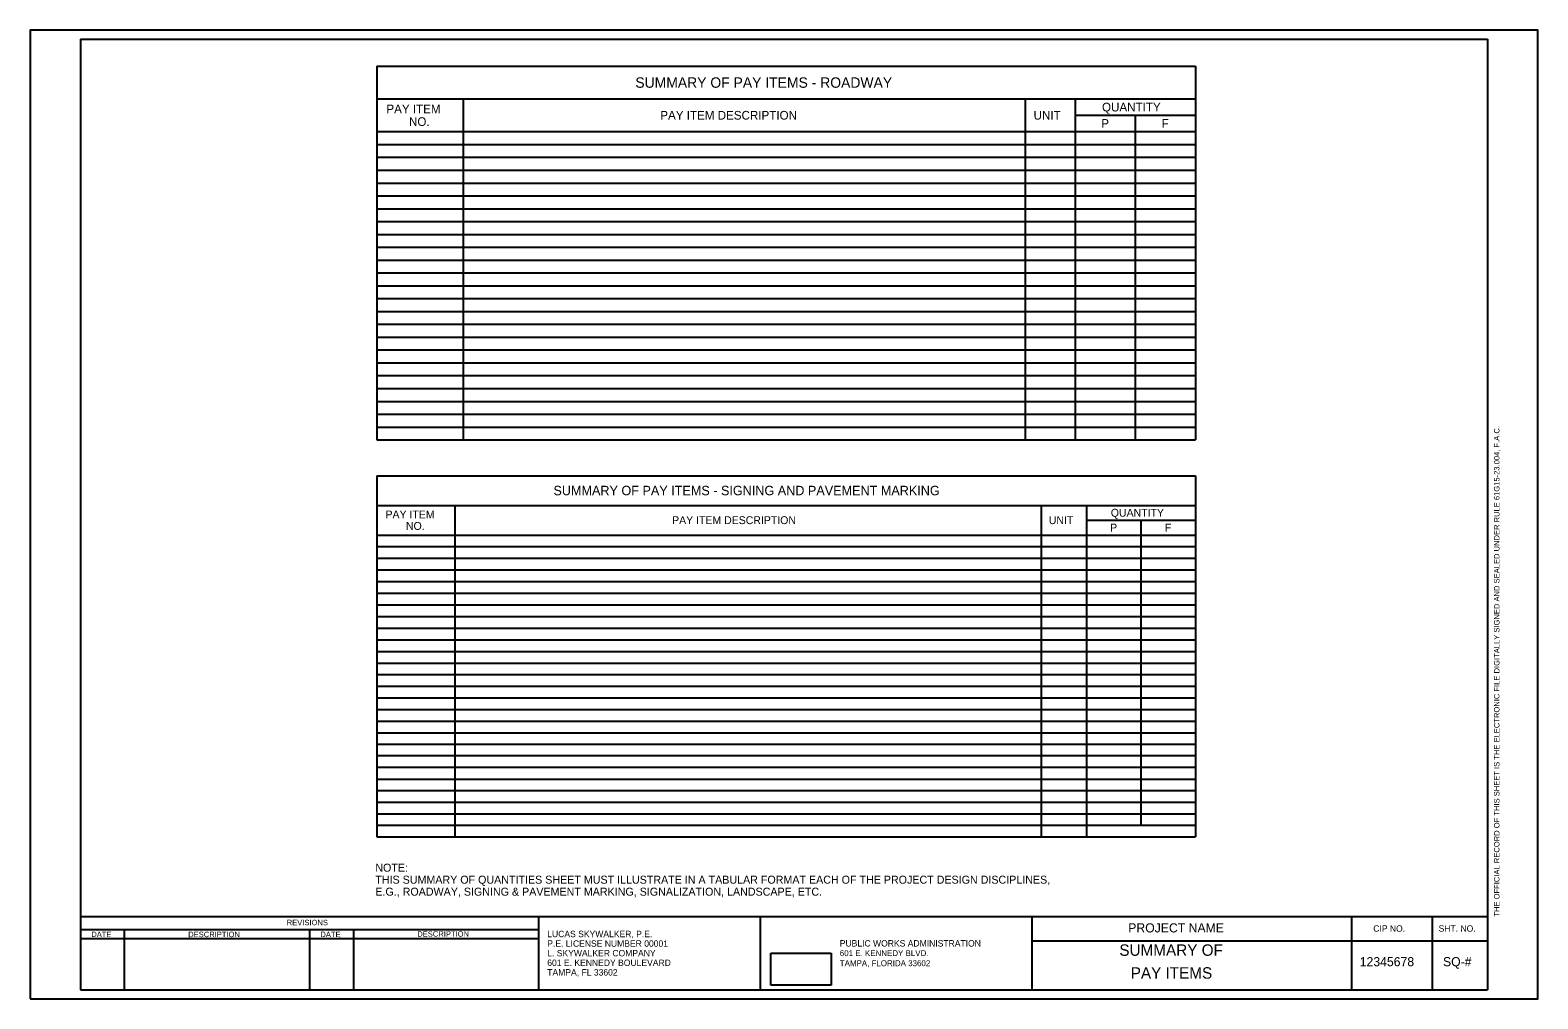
# Model space of a CAD drawing. Extents: x -811 to -151, y 2462 to 2886.
import ezdxf

# ---------------------------------------------------------------- set-up
doc = ezdxf.new("R2010")
doc.units = 0
for name, color, linetype in [('AdhocPoint_dp', 7, 'Continuous'), ('NonPlottingEle_dp', 7, 'Continuous'), ('PlotBorder_dp', 7, 'Continuous'), ('SheetBorder_dp', 7, 'Continuous'), ('SheetLines_dp', 7, 'Continuous'), ('SumBoxBorder_dp', 7, 'Continuous'), ('SumBoxLines_dp', 7, 'Continuous'), ('SumBoxLinesMin_dp', 7, 'Continuous'), ('TextLabel', 7, 'Continuous'), ('TextMisc', 7, 'Continuous'), ('TextNotes', 7, 'Continuous'), ('TextShtNo', 7, 'Continuous')]:
    doc.layers.add(name, color=color, linetype=linetype)

msp = doc.modelspace()

# ---------------------------------------------------------------- linework, layer by layer
at = {"layer": 'AdhocPoint_dp'}
msp.add_line((-810.6, 2461.67), (-810.6, 2461.67), dxfattribs=at)
at = {"layer": 'NonPlottingEle_dp'}
for p, q in [((-486.41, 2481.67), (-459.9, 2481.67)), ((-486.41, 2467.59), (-486.41, 2481.67)), ((-459.9, 2481.67), (-459.9, 2467.59)), ((-459.9, 2467.59), (-486.41, 2467.59))]:
    msp.add_line(p, q, dxfattribs=at)
at = {"layer": 'PlotBorder_dp'}
msp.add_lwpolyline([(-810.6, 2461.67), (-150.6, 2461.67), (-150.6, 2885.67), (-810.6, 2885.67)], close=True, dxfattribs=at)
at = {"layer": 'SheetBorder_dp'}
for p, q in [((-788.6, 2881.67), (-788.6, 2465.67)), ((-788.6, 2881.67), (-172.6, 2881.67)), ((-172.6, 2881.67), (-172.6, 2465.67)), ((-788.6, 2497.67), (-172.6, 2497.67)), ((-788.6, 2465.67), (-172.6, 2465.67))]:
    msp.add_line(p, q, dxfattribs=at)
at = {"layer": 'SheetLines_dp'}
for p, q in [((-588.01, 2497.67), (-588.01, 2465.67)), ((-490.97, 2497.67), (-490.97, 2465.67)), ((-372.01, 2465.67), (-372.01, 2497.67)), ((-232.01, 2465.67), (-232.01, 2497.67)), ((-196.64, 2465.67), (-196.64, 2497.67)), ((-788.6, 2492.07), (-588.01, 2492.07)), ((-769.4, 2492.07), (-769.4, 2465.67)), ((-688.3, 2492.07), (-688.3, 2465.67)), ((-669.1, 2492.07), (-669.1, 2465.67)), ((-788.6, 2488.07), (-588.01, 2488.07)), ((-372.01, 2487.01), (-172.6, 2487.01))]:
    msp.add_line(p, q, dxfattribs=at)
at = {"layer": 'SumBoxBorder_dp'}
for p, q in [((-658.88, 2869.91), (-300.43, 2869.91)), ((-658.88, 2869.91), (-658.88, 2706.34)), ((-300.43, 2869.91), (-300.43, 2706.34)), ((-658.88, 2706.34), (-300.43, 2706.34)), ((-658.88, 2690.66), (-300.43, 2690.66)), ((-658.88, 2690.66), (-658.88, 2532.59)), ((-300.43, 2690.66), (-300.43, 2532.59)), ((-658.88, 2532.59), (-300.43, 2532.59))]:
    msp.add_line(p, q, dxfattribs=at)
at = {"layer": 'SumBoxLines_dp'}
for p, q in [((-658.88, 2855.58), (-300.43, 2855.58)), ((-658.88, 2855.58), (-300.43, 2855.58)), ((-621.11, 2855.58), (-621.11, 2706.34)), ((-621.11, 2855.58), (-621.11, 2706.34)), ((-374.98, 2855.58), (-374.98, 2841.26)), ((-374.98, 2855.58), (-374.98, 2706.34)), ((-353.17, 2855.58), (-353.17, 2706.34)), ((-353.17, 2855.58), (-353.17, 2706.34)), ((-353.17, 2848.42), (-300.43, 2848.42)), ((-353.17, 2848.42), (-300.43, 2848.42)), ((-326.8, 2848.42), (-326.8, 2841.26)), ((-326.8, 2848.42), (-326.8, 2841.26)), ((-658.88, 2841.26), (-300.43, 2841.26)), ((-658.88, 2841.26), (-326.8, 2841.26)), ((-658.88, 2677.68), (-300.43, 2677.68)), ((-658.88, 2677.68), (-300.43, 2677.68)), ((-624.65, 2677.68), (-624.65, 2573.16)), ((-624.65, 2677.68), (-624.65, 2532.59)), ((-367.99, 2677.68), (-367.99, 2532.59)), ((-367.99, 2677.68), (-367.99, 2532.59)), ((-348.22, 2677.68), (-348.22, 2532.59)), ((-348.22, 2677.68), (-348.22, 2659.6)), ((-348.22, 2671.19), (-300.43, 2671.19)), ((-348.22, 2671.19), (-300.43, 2671.19)), ((-324.32, 2671.19), (-324.32, 2664.7)), ((-324.32, 2671.19), (-324.32, 2664.7)), ((-658.88, 2664.7), (-300.43, 2664.7)), ((-348.22, 2664.7), (-324.32, 2664.7)), ((-348.22, 2654.51), (-348.22, 2532.59)), ((-624.65, 2563.13), (-624.65, 2537.68))]:
    msp.add_line(p, q, dxfattribs=at)
at = {"layer": 'SumBoxLinesMin_dp'}
for p, q in [((-326.8, 2841.26), (-326.8, 2768.18)), ((-326.8, 2841.26), (-300.43, 2841.26)), ((-326.8, 2841.26), (-326.8, 2706.34)), ((-658.88, 2835.63), (-300.43, 2835.63)), ((-621.11, 2835.63), (-300.43, 2835.63)), ((-658.88, 2830.01), (-300.43, 2830.01)), ((-658.88, 2830.01), (-300.43, 2830.01)), ((-658.88, 2824.39), (-300.43, 2824.39)), ((-658.88, 2824.39), (-300.43, 2824.39)), ((-658.88, 2818.77), (-300.43, 2818.77)), ((-658.88, 2818.77), (-300.43, 2818.77)), ((-658.88, 2813.15), (-300.43, 2813.15)), ((-658.88, 2813.15), (-300.43, 2813.15)), ((-658.88, 2807.53), (-300.43, 2807.53)), ((-658.88, 2807.53), (-300.43, 2807.53)), ((-658.88, 2801.91), (-300.43, 2801.91)), ((-658.88, 2801.91), (-300.43, 2801.91)), ((-658.88, 2796.28), (-300.43, 2796.28)), ((-658.88, 2796.28), (-300.43, 2796.28)), ((-658.88, 2790.66), (-300.43, 2790.66)), ((-658.88, 2790.66), (-300.43, 2790.66)), ((-658.88, 2785.04), (-300.43, 2785.04)), ((-658.88, 2785.04), (-300.43, 2785.04)), ((-658.88, 2779.42), (-300.43, 2779.42)), ((-658.88, 2779.42), (-300.43, 2779.42)), ((-658.88, 2773.8), (-300.43, 2773.8)), ((-658.88, 2773.8), (-300.43, 2773.8)), ((-658.88, 2768.18), (-621.11, 2768.18)), ((-658.88, 2768.18), (-300.43, 2768.18)), ((-353.17, 2768.18), (-300.43, 2768.18)), ((-658.88, 2762.55), (-300.43, 2762.55)), ((-621.11, 2762.55), (-300.43, 2762.55)), ((-326.8, 2762.55), (-326.8, 2706.34)), ((-658.88, 2756.93), (-300.43, 2756.93)), ((-658.88, 2756.93), (-300.43, 2756.93)), ((-658.88, 2751.31), (-300.43, 2751.31)), ((-658.88, 2751.31), (-300.43, 2751.31)), ((-658.88, 2745.69), (-300.43, 2745.69)), ((-658.88, 2745.69), (-300.43, 2745.69)), ((-658.88, 2740.07), (-300.43, 2740.07)), ((-658.88, 2740.07), (-300.43, 2740.07)), ((-658.88, 2734.45), (-300.43, 2734.45)), ((-658.88, 2734.45), (-300.43, 2734.45)), ((-658.88, 2728.83), (-300.43, 2728.83)), ((-658.88, 2728.83), (-300.43, 2728.83)), ((-658.88, 2723.2), (-300.43, 2723.2)), ((-658.88, 2723.2), (-300.43, 2723.2)), ((-658.88, 2717.58), (-300.43, 2717.58)), ((-658.88, 2717.58), (-300.43, 2717.58)), ((-658.88, 2711.96), (-300.43, 2711.96)), ((-658.88, 2711.96), (-300.43, 2711.96)), ((-658.88, 2664.7), (-348.22, 2664.7)), ((-324.32, 2664.7), (-324.32, 2537.68)), ((-324.32, 2664.7), (-300.43, 2664.7)), ((-324.32, 2664.7), (-324.32, 2537.68)), ((-658.88, 2659.6), (-300.43, 2659.6)), ((-658.88, 2659.6), (-300.43, 2659.6)), ((-658.88, 2654.51), (-300.43, 2654.51)), ((-658.88, 2654.51), (-300.43, 2654.51)), ((-348.22, 2659.6), (-348.22, 2654.51)), ((-658.88, 2649.41), (-300.43, 2649.41)), ((-658.88, 2649.41), (-300.43, 2649.41)), ((-658.88, 2644.32), (-300.43, 2644.32)), ((-658.88, 2644.32), (-300.43, 2644.32)), ((-658.88, 2639.23), (-300.43, 2639.23)), ((-658.88, 2639.23), (-300.43, 2639.23)), ((-658.88, 2634.13), (-300.43, 2634.13)), ((-658.88, 2634.13), (-300.43, 2634.13)), ((-658.88, 2629.04), (-300.43, 2629.04)), ((-658.88, 2629.04), (-300.43, 2629.04)), ((-658.88, 2623.94), (-300.43, 2623.94)), ((-658.88, 2623.94), (-300.43, 2623.94)), ((-658.88, 2618.85), (-624.65, 2618.85)), ((-658.88, 2618.85), (-300.43, 2618.85)), ((-658.88, 2613.76), (-300.43, 2613.76)), ((-658.88, 2613.76), (-300.43, 2613.76)), ((-367.99, 2618.85), (-300.43, 2618.85)), ((-658.88, 2608.66), (-300.43, 2608.66)), ((-658.88, 2608.66), (-300.43, 2608.66)), ((-658.88, 2603.57), (-300.43, 2603.57)), ((-658.88, 2603.57), (-300.43, 2603.57)), ((-658.88, 2598.47), (-300.43, 2598.47)), ((-658.88, 2598.47), (-300.43, 2598.47)), ((-658.88, 2593.38), (-300.43, 2593.38)), ((-658.88, 2593.38), (-300.43, 2593.38)), ((-658.88, 2588.29), (-300.43, 2588.29)), ((-658.88, 2588.29), (-300.43, 2588.29)), ((-658.88, 2583.19), (-300.43, 2583.19)), ((-658.88, 2583.19), (-300.43, 2583.19)), ((-658.88, 2578.18), (-300.43, 2578.18)), ((-658.88, 2578.18), (-300.43, 2578.18)), ((-658.88, 2573.16), (-300.43, 2573.16)), ((-658.88, 2573.16), (-300.43, 2573.16)), ((-658.88, 2568.15), (-300.43, 2568.15)), ((-658.88, 2568.15), (-300.43, 2568.15)), ((-658.88, 2563.13), (-300.43, 2563.13)), ((-658.88, 2563.13), (-300.43, 2563.13)), ((-658.88, 2557.82), (-300.43, 2557.82)), ((-658.88, 2557.82), (-300.43, 2557.82)), ((-658.88, 2552.8), (-300.43, 2552.8)), ((-658.88, 2552.8), (-300.43, 2552.8)), ((-658.88, 2547.79), (-300.43, 2547.79)), ((-658.88, 2547.79), (-300.43, 2547.79)), ((-658.88, 2542.69), (-300.43, 2542.69)), ((-658.88, 2542.69), (-300.43, 2542.69)), ((-658.88, 2537.68), (-300.43, 2537.68)), ((-658.88, 2537.68), (-300.43, 2537.68))]:
    msp.add_line(p, q, dxfattribs=at)

# ---------------------------------------------------------------- texts
at = {"layer": 'TextLabel'}
for s, height, p in [('SUMMARY OF PAY ITEMS - ROADWAY', 4.558, (-545.68, 2860.46)), ('PAY ITEM', 3.798, (-654.64, 2849.29)), ('QUANTITY', 3.798, (-341.38, 2850.1)), ('NO.', 3.798, (-644.75, 2843.75)), ('PAY ITEM DESCRIPTION', 3.7983, (-534.74, 2846.52)), ('UNIT', 3.798, (-371.33, 2846.52)), ('P', 3.8, (-341.7, 2842.94)), ('F', 3.8, (-315.27, 2842.94)), ('SUMMARY OF PAY ITEMS - SIGNING AND PAVEMENT MARKING', 4.1303, (-581.52, 2682.1)), ('PAY ITEM', 3.442, (-655.04, 2671.97)), ('QUANTITY', 3.442, (-337.53, 2672.71)), ('NO.', 3.442, (-646.08, 2666.96)), ('PAY ITEM DESCRIPTION', 3.4419, (-529.57, 2669.47)), ('UNIT', 3.442, (-364.68, 2669.47)), ('P', 3.44, (-337.83, 2666.22)), ('F', 3.44, (-313.88, 2666.22)), ('THIS SUMMARY OF QUANTITIES SHEET MUST ILLUSTRATE IN A TABULAR FORMAT EACH OF THE PROJECT DESIGN DISCIPLINES, ', 3.5, (-659.49, 2512.08)), ('NOTE:', 3.5, (-659.49, 2517.33)), ('E.G., ROADWAY, SIGNING & PAVEMENT MARKING, SIGNALIZATION, LANDSCAPE, ETC.', 3.5, (-659.49, 2506.83))]:
    msp.add_text(s, height=height, dxfattribs=at).set_placement(p)
at = {"layer": 'TextMisc'}
for s, height, rotation, p in [('THE OFFICIAL RECORD OF THIS SHEET IS THE ELECTRONIC FILE DIGITALLY SIGNED AND SEALED UNDER RULE 61G15-23.004, F.A.C.', 2.4, 90, (-167.4, 2497.67)), ('DATE', 2.4, 359.86925, (-783.84, 2488.71)), ('DESCRIPTION', 2.4, 0.04975, (-741.41, 2488.67)), ('DATE', 2.4, 359.86925, (-683.55, 2488.69)), ('DESCRIPTION', 2.4, 0.04975, (-641.12, 2488.86)), ('CIP NO.', 2.8, 359.86066, (-222.65, 2491.07)), ('SHT. NO.', 2.8, 359.86066, (-194.04, 2491.08))]:
    msp.add_text(s, height=height, rotation=rotation, dxfattribs=at).set_placement(p)
for s, height, p in [('REVISIONS', 2.4, (-698.28, 2493.88)), ('PROJECT NAME', 4, (-329.91, 2490.74)), ('601 E. KENNEDY BLVD.', 2.6, (-456.18, 2480.37)), ('PUBLIC WORKS ADMINISTRATION', 2.8, (-456.18, 2484.57)), ('SUMMARY OF', 5, (-333.79, 2480.51)), ('TAMPA, FLORIDA 33602', 2.6, (-456.18, 2475.97)), ('PAY ITEMS', 5, (-328.81, 2470.51))]:
    msp.add_text(s, height=height, dxfattribs=at).set_placement(p)
at = {"layer": 'TextNotes'}
for s, p in [('LUCAS SKYWALKER, P.E.', (-584.23, 2488.67)), ('P.E. LICENSE NUMBER 00001', (-584.23, 2484.47)), ('L. SKYWALKER COMPANY', (-584.23, 2480.27)), ('601 E. KENNEDY BOULEVARD', (-584.23, 2476.07)), ('TAMPA, FL 33602', (-584.23, 2471.87))]:
    msp.add_text(s, height=2.8, dxfattribs=at).set_placement(p)
at = {"layer": 'TextShtNo'}
for s, p in [('12345678', (-228.56, 2475.94)), ('SQ-#', (-192.11, 2475.94))]:
    msp.add_text(s, height=4, dxfattribs=at).set_placement(p)

doc.saveas('drawing.dxf')
